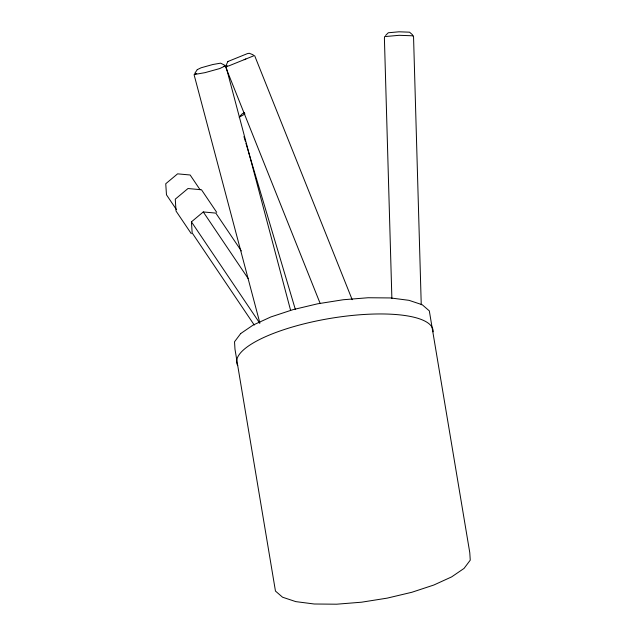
<?xml version="1.0" encoding="UTF-8"?>
<svg xmlns="http://www.w3.org/2000/svg" width="636" height="636" viewBox="0 0 636 636"><rect width="100%" height="100%" fill="white"/><g stroke="black" fill="none" stroke-linecap="round" stroke-linejoin="round"><path stroke-width="0.95" d="M239.899 116.309L242.07 113.947L244.502 112.54M385.559 35.481L388.302 32.762L398.987 31.8L409.528 32.182L412.47 34.749L412.502 35.918M254.257 325.044L192.159 232.911L191.436 221.853L203.281 211.947L215.835 213.108L241.346 250.942M239.176 117.286L244.979 113.924M196.739 73.402L194.075 74.682L259.901 323.12M227.251 66.001L225.542 66.732L320.202 303.563M244.152 59.712L245.83 59.005M223.904 66.192L225.82 65.858L290.628 310.455M216.725 212.36L201.493 189.767L187.994 188.526L175.266 199.171L176.037 211.057L191.269 233.658M200.117 189.782L190.148 174.995L177.595 173.843L165.75 183.748L166.473 194.807L176.434 209.586M203.281 211.947L248.191 278.576M191.436 221.853L259.639 323.032M254.575 55.483L352.185 299.691M243.946 136.565L245.361 141.319M245.925 143.219L295.39 309.581M421.247 304.787L413.519 35.823L399.154 35.306L384.597 36.61L384.406 38.438L391.879 298.475M237.729 365.613A99.502 28.429 -9.5 0 1 328.303 318.731A99.502 28.429 -9.5 0 1 433.132 331.809M227.919 61.501L226.114 65.246L226.551 66.335L228.896 65.858L253.565 55.881L253.128 54.791L249.217 53.257L247.372 53.631L227.919 61.501M197.271 69.634L194.878 73.243L195.18 74.372L204.983 72.655L219.746 68.553L224.707 66.168L224.413 65.039L220.565 63.163L212.829 64.514L201.183 67.758L197.271 69.634M240.71 333.542L234.525 341.778L234.986 349.228L275.46 591.067L282.543 597.204L295.772 601.616L314.232 604.001L336.675 604.2L361.566 602.197L387.205 598.126L411.858 592.275L433.832 585.025L451.64 576.892L464.057 568.409L470.25 560.165L469.789 552.724L429.316 310.877L422.232 304.739L409.004 300.335L390.544 297.942L368.101 297.743L343.209 299.747L317.563 303.817L292.918 309.676L270.936 316.919L253.136 325.06L240.71 333.542"/></g></svg>
